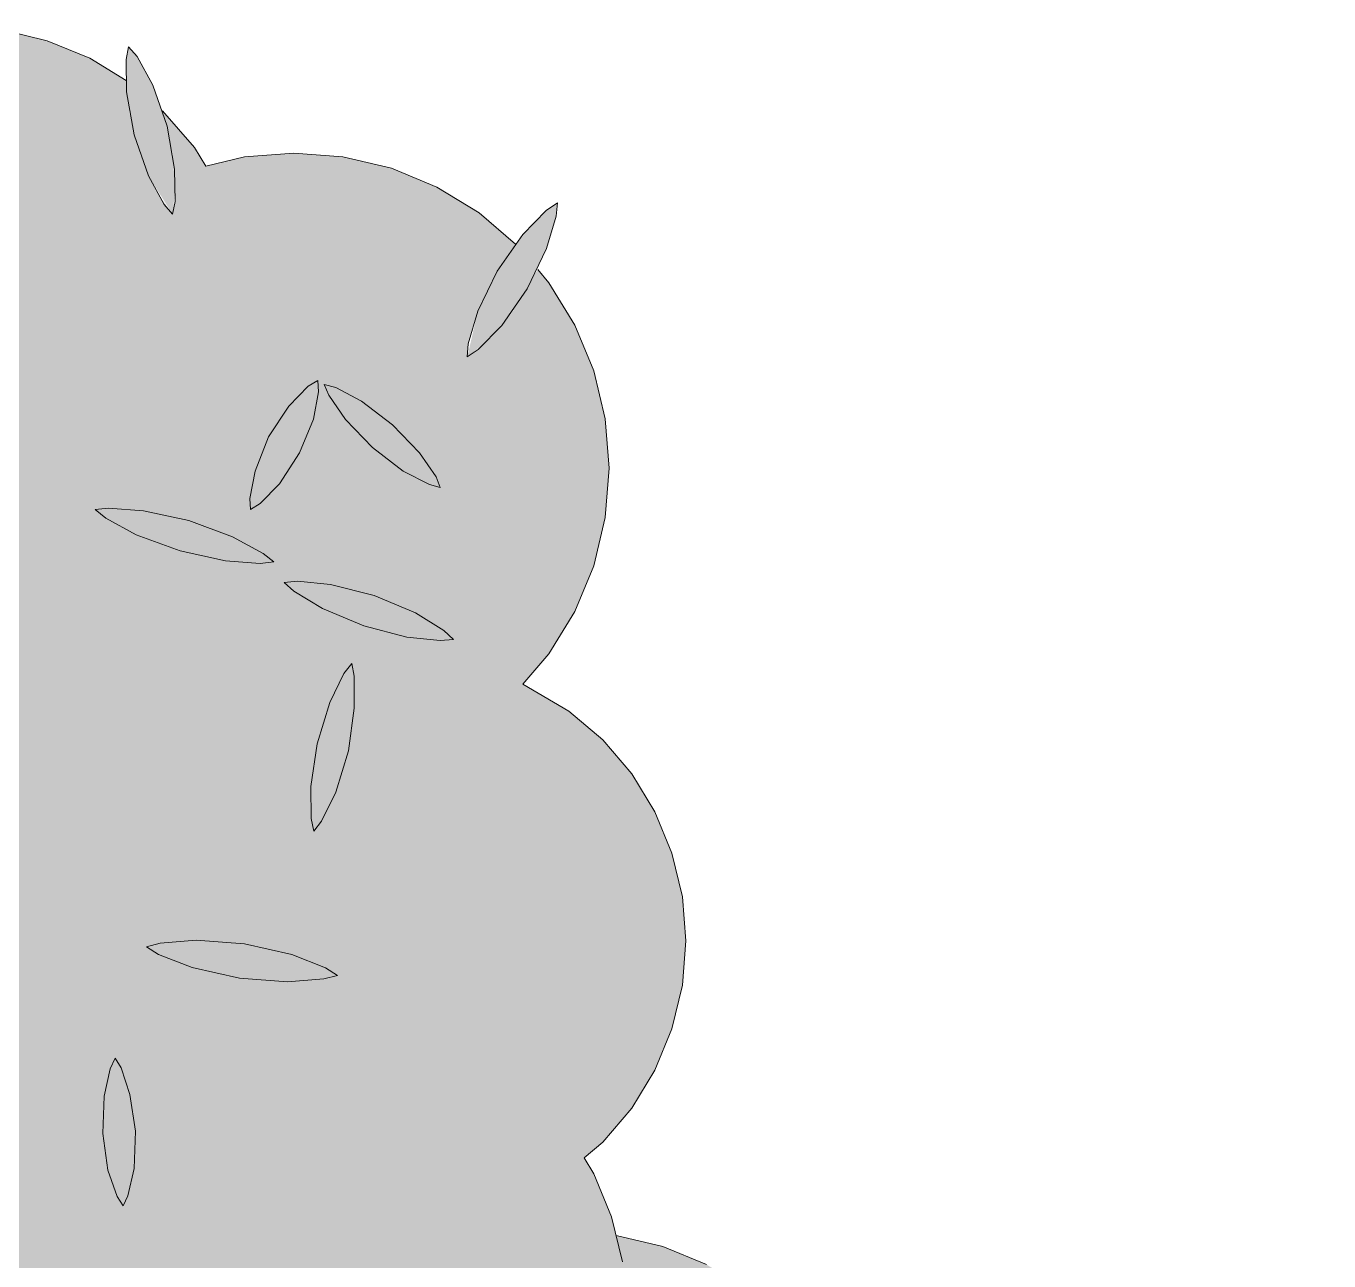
# Model space of a CAD drawing. Header units: millimetres. Extents: x -4 to 8794, y -6642 to 2653.
# Drawn here: x 8485.1 to 8794, y 1637 to 1929.8 of the extents above; entities that cross this region are included whole.
import ezdxf

# ---------------------------------------------------------------- set-up
doc = ezdxf.new("R2010")
doc.units = ezdxf.units.MM
doc.layers.add('VEG-HOJAS', color=117, linetype='Continuous', lineweight=18, true_color=0x2e5e38)
doc.layers.add('VEG-NERVIOS', color=115, linetype='Continuous', lineweight=9, true_color=0x528c5c)
doc.layers.add('VEG-RELLENO', color=253, linetype='Continuous', true_color=0x96c896)

# ---------------------------------------------------------------- blocks, each defined once
blk = doc.blocks.new('VEG_Olivo_ALZADO')
at = {"layer": 'VEG-RELLENO', "true_color": 0x849671}
h = blk.add_hatch(color=8, dxfattribs=at)
h.dxf.hatch_style = 1
h.paths.add_polyline_path([(256.8, 1527.6), (248.1, 1520.2), (238.4, 1514.2), (227.8, 1509.8), (218.3, 1507.5), (218.9, 1515.4), (218, 1527.1), (215.3, 1538.5), (210.8, 1549.4), (204.6, 1559.4), (197, 1568.3), (186, 1577.3), (187.5, 1583.9), (188, 1589.5), (194.9, 1587), (205.2, 1584.8), (213, 1584.3), (216, 1584.7), (210.7, 1588.5), (202.1, 1592.4), (188.4, 1596), (187.5, 1607.1), (185.4, 1616.1), (194.3, 1621.6), (198.4, 1624.9), (204.2, 1630.5), (206, 1633), (203, 1632.5), (195.4, 1629.7), (183, 1622.7), (180.4, 1629.1), (174.3, 1639.1), (166.7, 1647.9), (157.9, 1655.5), (148, 1661.6), (144.4, 1663), (144, 1663.7), (135, 1666.5), (136.9, 1672.8), (144.3, 1668.2), (153.2, 1664.5), (161.3, 1662.7), (167.2, 1662.6), (163, 1666.6), (155.8, 1671.1), (147, 1674.7), (138.1, 1676.6), (144.9, 1699), (144.6, 1701.9), (142.8, 1704.2), (141, 1704.9), (139, 1704.9), (137.2, 1704.2), (135.4, 1701.9), (124.3, 1668.9), (114.3, 1669.7), (101.9, 1668.6), (102.8, 1676.1), (102.2, 1685.4), (100.4, 1693.4), (97.9, 1698.6), (96, 1693.2), (95.1, 1685.1), (96, 1673.3), (88, 1683.4), (80.2, 1690), (71.5, 1695.3), (62.1, 1699.3), (52.1, 1701.6), (41.9, 1702.4), (31.7, 1701.6), (27.3, 1700.6), (21.1, 1709), (15.3, 1714.6), (12.6, 1716.4), (14, 1709.8), (19.4, 1698.3), (12.3, 1695.3), (3.6, 1690), (-4.5, 1683), (-12.5, 1687.9), (-22, 1691.8), (-32, 1694.2), (-39.8, 1694.8), (-38.7, 1697.6), (-33.1, 1706.8), (-26.1, 1714.9), (-18.9, 1721.1), (-26, 1725.5), (-35.3, 1733.4), (-43.3, 1742.7), (-49.6, 1753.1), (-52.5, 1760.1), (-43.5, 1759.3), (-33.8, 1760.4), (-24.5, 1763), (-17.9, 1766), (-15.6, 1767.7), (-18.3, 1768.5), (-25.6, 1768.8), (-35.2, 1767.8), (-44.6, 1765.2), (-52.9, 1761), (-54.3, 1764.4), (-57.2, 1776.3), (-58.1, 1788.4), (-57.2, 1800.6), (-54.3, 1812.5), (-49.6, 1823.8), (-43.3, 1834.2), (-35.3, 1843.4), (-26, 1851.4), (-22.8, 1853.4), (-21.6, 1858.4), (-18.9, 1864.8), (-17.4, 1863.5), (-17.4, 1868.5), (-16.9, 1869.6), (-10.6, 1880), (-2.7, 1889.2), (6.6, 1897.1), (16.9, 1903.5), (28.1, 1908.1), (34.4, 1909.6), (36, 1902.8), (39.7, 1893.8), (43.7, 1887.5), (45.8, 1885.5), (46.4, 1888.4), (46.1, 1895.7), (44.1, 1905.3), (41.9, 1911.1), (52.1, 1911.9), (64.2, 1911), (76, 1908.1), (87.2, 1903.5), (97.6, 1897.1), (106.8, 1889.2), (111.3, 1884), (114.4, 1891.3), (114.1, 1883), (116.2, 1871.1), (109.5, 1867.7), (101.2, 1861.7), (95, 1855.3), (91.6, 1850), (92.5, 1850), (97.7, 1851.5), (105.7, 1855.5), (114, 1861.5), (118.2, 1865.6), (121.1, 1860.7), (122.5, 1866.3), (122.8, 1871.5), (123.6, 1873.2), (122.8, 1873.2), (122.3, 1879.4), (120.1, 1888.3), (116.9, 1895.5), (120.2, 1901), (127.3, 1909.3), (135.7, 1916.4), (145, 1922.2), (155.1, 1926.3), (165.8, 1928.9), (176.7, 1929.8), (187.6, 1928.9), (198.2, 1926.3), (208.3, 1922.2), (216.9, 1916.9), (217.7, 1909.2), (220.4, 1899), (224.2, 1890.4), (227.9, 1885.2), (228.5, 1888.2), (228.4, 1895.9), (227.7, 1900.9), (225.5, 1909.7), (233.1, 1901), (235.8, 1896.6), (245, 1898.8), (256.7, 1899.7), (268.3, 1898.8), (279.8, 1896.1), (290.6, 1891.6), (300.6, 1885.5), (309.2, 1878.1), (304.9, 1871.7), (300.3, 1862.2), (298, 1854.5), (297.8, 1851.4), (300.4, 1853.1), (306, 1858.8), (309.1, 1862.9), (314.5, 1872.1), (317.1, 1868.9), (323.3, 1858.9), (327.8, 1848.1), (330.5, 1836.7), (331.4, 1825), (330.5, 1813.3), (327.8, 1801.8), (323.3, 1791), (317.1, 1781), (311, 1773.8), (321.9, 1767.4), (329.9, 1760.6), (336.8, 1752.5), (342.3, 1743.5), (346.3, 1733.7), (348.8, 1723.4), (349.6, 1712.9), (348.8, 1702.4), (346.3, 1692.1), (342.3, 1682.3), (336.8, 1673.3), (329.9, 1665.2), (325.5, 1661.5), (327.8, 1657.7), (332, 1647.5), (334.6, 1636.8), (335.5, 1625.8), (334.6, 1614.8), (332, 1604.1), (327.8, 1593.9), (322.1, 1584.5), (314.9, 1576.1), (306.5, 1569), (297.1, 1563.2), (287, 1559), (274.5, 1556.3), (270.2, 1546), (264.3, 1536.3)])
h.paths.add_polyline_path([(37.4, 1755.3), (31.1, 1764.7), (23.2, 1772.3), (14.2, 1778.4), (6.8, 1781.9), (3.6, 1782.6), (5, 1779.7), (10, 1773.1), (17.9, 1765.6), (22.4, 1762.3), (30.9, 1757.4)], flags=0)
h.paths.add_polyline_path([(217.3, 1652.5), (218.8, 1659), (219.1, 1667.8), (217.8, 1676.5), (215.7, 1682.8), (214.3, 1685.1), (213.1, 1682.6), (211.7, 1676.1), (211.4, 1667.3), (212.6, 1658.6), (214.8, 1652.3), (216.2, 1650.1)], flags=0)
h.paths.add_polyline_path([(129.4, 1770.2), (120, 1776.3), (114.8, 1778.8), (105.3, 1782.4), (98.5, 1783.6), (100.6, 1781), (106.9, 1775.5), (116.3, 1769.5), (126.5, 1764.8), (134.5, 1762.5), (137.7, 1762.2), (135.7, 1764.7)], flags=0)
h.paths.add_polyline_path([(272.7, 1840.9), (266.6, 1844.1), (263.9, 1844.8), (265, 1842.3), (268.9, 1836.5), (275.3, 1829.9), (282.6, 1824.3), (288.8, 1821.1), (291.4, 1820.4), (288.8, 1825.5), (283.5, 1832), (280.1, 1835.3)], flags=0)
h.paths.add_polyline_path([(150, 1761.2), (143.2, 1758.9), (139.1, 1756.9), (135, 1754.3), (127.9, 1748.3), (127, 1756.6), (126.7, 1757.4), (126.1, 1756.7), (123.2, 1751.7), (119.9, 1742.6), (117.8, 1731.7), (117.6, 1722.8), (109, 1726.8), (104.4, 1728.2), (96, 1729.5), (90, 1728.9), (91.8, 1726.7), (97.6, 1722.6), (106.1, 1718.6), (110.7, 1717.2), (118.5, 1716), (118.8, 1715.4), (119.3, 1715.9), (125.1, 1716.5), (121.7, 1719.9), (125.6, 1730.2), (127.6, 1740.9), (135.9, 1744.5), (143.8, 1750), (149.8, 1756.2), (152.9, 1761.4)], flags=0)
h.paths.add_polyline_path([(19.4, 1753), (24.9, 1755.9), (22.2, 1757.2), (14.9, 1758.8), (5, 1759.1), (-4.8, 1757.5), (-11.8, 1754.9), (-14.4, 1753.3), (-8.4, 1751.1), (0.5, 1750), (10.7, 1750.7)], flags=0)
h.paths.add_polyline_path([(56.1, 1864.9), (56.5, 1867.9), (54, 1866.3), (48.4, 1861), (42.3, 1852.9), (37.5, 1843.9), (35, 1836.7), (34.6, 1833.7), (37.1, 1835.3), (42.7, 1840.6), (48.8, 1848.7), (53.6, 1857.7)], flags=0)
h.paths.add_polyline_path([(255.2, 1703.2), (267, 1704.7), (260.7, 1708.1), (250.8, 1711.1), (245, 1712.2), (233.5, 1713.1), (225, 1712.4), (221.7, 1711.5), (224.6, 1709.7), (232.6, 1706.6), (243.8, 1704.1)], flags=0)
h.paths.add_polyline_path([(174.2, 1713.8), (169.5, 1708.2), (164.4, 1699.7), (160.7, 1690.6), (159, 1683.4), (158.9, 1680.5), (161.2, 1682.3), (165.9, 1688), (171, 1696.4), (174.7, 1705.6), (176.4, 1712.7), (176.5, 1715.6)], flags=0)
h.paths.add_polyline_path([(124.5, 1810.5), (117.8, 1815.5), (114.8, 1816.9), (115.7, 1813.8), (119.5, 1806.2), (126.1, 1797.1), (134.1, 1789.1), (140.8, 1784), (143.8, 1782.6), (141.4, 1789.2), (136, 1797.9), (132.4, 1802.5)], flags=0)
h.paths.add_polyline_path([(270.5, 1763.2), (271.2, 1772.4), (270.4, 1778.7), (268.5, 1776.3), (265.2, 1769.4), (262.2, 1759.6), (260.7, 1749.5), (260.8, 1741.9), (261.4, 1738.9), (263.2, 1741.3), (266.6, 1748.2), (269.6, 1758)], flags=0)
h.paths.add_polyline_path([(67.1, 1796.8), (66.2, 1806.4), (65.6, 1805.9), (62.6, 1801.8), (58.7, 1793.1), (54.5, 1797.7), (46.8, 1803.8), (39.3, 1807.9), (33.6, 1809.5), (36.5, 1804.3), (42.1, 1797.9), (49.8, 1791.8), (57.3, 1787.7), (56.2, 1776.9), (57.2, 1771.1), (59.1, 1773.2), (62.6, 1779.1), (65.7, 1787.8)], flags=0)
h.paths.add_polyline_path([(-31.9, 1838), (-26.4, 1830.4), (-19.4, 1824.7), (-11.6, 1820.3), (-5.2, 1818.2), (-2.5, 1817.9), (-3.7, 1820.3), (-8, 1825.5), (-15, 1831.2), (-18.9, 1833.7), (-26.3, 1836.9), (-31.2, 1838)], flags=0)
h.paths.add_polyline_path([(250.8, 1818.5), (255.8, 1824.7), (259.9, 1832.6), (262.1, 1840.2), (262.4, 1845.8), (260.1, 1844.4), (255.5, 1839.7), (250.7, 1832.4), (248.8, 1828.3), (246.6, 1820.7), (246.4, 1815.2)], flags=0)
h.paths.add_polyline_path([(219.3, 1809.2), (229.7, 1805.4), (235.2, 1804), (245.1, 1802.5), (251.9, 1802.8), (249.4, 1804.8), (242.1, 1808.7), (231.8, 1812.6), (221, 1814.9), (212.7, 1815.5), (209.6, 1815.2), (212.1, 1813.1)], flags=0)
h.paths.add_polyline_path([(185.1, 1853.7), (186.1, 1858.2), (187, 1866.9), (186.5, 1873.5), (185.7, 1876), (184.1, 1874), (181.2, 1868), (178.8, 1859.5), (177.9, 1850.8), (178.4, 1844.2), (179.2, 1841.7), (182.2, 1846.3)], flags=0)
h.paths.add_polyline_path([(287.9, 1784.3), (294.5, 1784.4), (292.2, 1786.5), (285.5, 1790.7), (275.7, 1794.8), (265.4, 1797.4), (257.5, 1798.2), (254.4, 1797.9), (259.6, 1793.9), (268.1, 1789.5), (278.5, 1786)], flags=0)
at = {"layer": 'VEG-RELLENO', "true_color": 0x859d77}
h = blk.add_hatch(color=8, dxfattribs=at)
h.dxf.hatch_style = 1
h.paths.add_polyline_path([(227.9, 1885.2), (222.2, 1894.3), (218.8, 1904), (217, 1914.2), (216.9, 1921.9), (217.5, 1924.9), (219.5, 1922.6), (223.2, 1915.8), (226.6, 1906.1), (227.7, 1900.9), (228.6, 1891.6)])
at = {"layer": 'VEG-RELLENO', "true_color": 0x839b75}
h = blk.add_hatch(color=8, dxfattribs=at)
h.dxf.hatch_style = 1
h.paths.add_polyline_path([(297.8, 1851.4), (300.3, 1862.2), (304.9, 1871.7), (311, 1880.4), (316.5, 1886.1), (319.2, 1887.9), (318.9, 1884.7), (316.6, 1877.1), (312, 1867.5), (309.1, 1862.9), (303, 1855.5)])
at = {"layer": 'VEG-RELLENO', "true_color": 0x748d65}
h = blk.add_hatch(color=73, dxfattribs=at)
h.dxf.hatch_style = 1
h.paths.add_polyline_path([(246.4, 1815.2), (247.5, 1824.3), (250.7, 1832.4), (255.5, 1839.7), (260.1, 1844.4), (262.4, 1845.8), (262.5, 1843.1), (261.3, 1836.6), (258, 1828.6), (255.8, 1824.7), (250.8, 1818.5), (247.1, 1815.5)])
at = {"layer": 'VEG-RELLENO', "true_color": 0x839b75}
h = blk.add_hatch(color=8, dxfattribs=at)
h.dxf.hatch_style = 1
h.paths.add_polyline_path([(291.4, 1820.4), (282.6, 1824.3), (275.3, 1829.9), (268.9, 1836.5), (265, 1842.3), (263.9, 1844.8), (266.6, 1844.1), (272.7, 1840.9), (280.1, 1835.3), (283.5, 1832), (288.8, 1825.5)])
at = {"layer": 'VEG-RELLENO', "true_color": 0x789268}
h = blk.add_hatch(color=73, dxfattribs=at)
h.dxf.hatch_style = 1
h.paths.add_polyline_path([(209.6, 1815.2), (221, 1814.9), (231.8, 1812.6), (242.1, 1808.7), (249.4, 1804.8), (251.9, 1802.8), (248.7, 1802.4), (240.5, 1803), (229.7, 1805.4), (224.3, 1807.2), (215.2, 1811.3)])
h = blk.add_hatch(color=73, dxfattribs=at)
h.dxf.hatch_style = 1
h.paths.add_polyline_path([(294.5, 1784.4), (283.5, 1784.9), (273.3, 1787.6), (263.5, 1791.7), (256.7, 1795.8), (254.4, 1797.9), (257.5, 1798.2), (265.4, 1797.4), (275.7, 1794.8), (280.8, 1792.9), (289.3, 1788.5)])
at = {"layer": 'VEG-RELLENO', "true_color": 0x879f79}
h = blk.add_hatch(color=8, dxfattribs=at)
h.dxf.hatch_style = 1
h.paths.add_polyline_path([(270.4, 1778.7), (271, 1768.1), (269.6, 1758), (266.6, 1748.2), (263.2, 1741.3), (261.4, 1738.9), (260.8, 1741.9), (260.7, 1749.5), (262.2, 1759.6), (263.6, 1764.7), (266.9, 1773.3)])
at = {"layer": 'VEG-RELLENO', "true_color": 0x7f976f}
h = blk.add_hatch(color=8, dxfattribs=at)
h.dxf.hatch_style = 1
h.paths.add_polyline_path([(267, 1704.7), (255.2, 1703.2), (243.8, 1704.1), (232.6, 1706.6), (224.6, 1709.7), (221.7, 1711.5), (225, 1712.4), (233.5, 1713.1), (245, 1712.2), (250.8, 1711.1), (260.7, 1708.1)])
at = {"layer": 'VEG-RELLENO', "true_color": 0x728a62}
h = blk.add_hatch(color=73, dxfattribs=at)
h.dxf.hatch_style = 1
h.paths.add_polyline_path([(216.2, 1650.1), (212.6, 1658.6), (211.4, 1667.3), (211.7, 1676.1), (213.1, 1682.6), (214.3, 1685.1), (215.7, 1682.8), (217.8, 1676.5), (219.1, 1667.8), (219.1, 1663.2), (218.1, 1655.3), (216.6, 1650.7)])
at = {"layer": 'VEG-RELLENO', "true_color": 0x849671}
h = blk.add_hatch(color=8, dxfattribs=at)
h.dxf.hatch_style = 1
h.paths.add_polyline_path([(380.3, 1266.1), (371.3, 1258.4), (361.2, 1252.2), (350.2, 1247.7), (338.7, 1244.9), (330.2, 1244.2), (328.7, 1245.5), (335.1, 1249.4), (341.6, 1254.9), (347.2, 1261.5), (351.7, 1268.8), (355, 1276.7), (357, 1285.1), (357.7, 1293.6), (357, 1302.2), (355, 1310.5), (351.7, 1318.5), (347.2, 1325.8), (341.6, 1332.3), (334.4, 1338.3), (339.9, 1340.2), (345, 1343.2), (342.4, 1344.2), (335.4, 1345.4), (330.8, 1345.5), (322.5, 1344.6), (316.5, 1346.4), (322.7, 1355.8), (326.2, 1364.2), (328.3, 1373), (329, 1382), (327.7, 1393.3), (330.6, 1394.8), (332.3, 1394.5), (331.9, 1395.7), (336.3, 1398.6), (347.1, 1393.2), (354.5, 1390.9), (357.5, 1390.6), (355.6, 1393), (349.9, 1398.1), (342.1, 1403.3), (347.9, 1409.2), (351.9, 1415.2), (345, 1413.4), (333.7, 1407.5), (331.7, 1408.3), (334.6, 1411.8), (335.8, 1414.3), (330.2, 1413.3), (323.8, 1410.6), (321.7, 1410.8), (322.3, 1409.8), (321.9, 1409.6), (318, 1415.9), (312.1, 1422.8), (305.2, 1428.6), (297.5, 1433.4), (289.2, 1436.8), (285.5, 1437.7), (285.9, 1441.2), (285, 1443.3), (283.3, 1445), (281.2, 1445.9), (278.8, 1445.9), (268.6, 1441.3), (266, 1445.5), (260, 1452.6), (253, 1458.5), (245.1, 1463.4), (236.6, 1466.9), (227.6, 1469.1), (218.4, 1469.8), (209.2, 1469.1), (200.9, 1467), (204.6, 1471.4), (210.8, 1481.4), (215.3, 1492.3), (218, 1503.7), (218.3, 1507.5), (227.8, 1509.8), (238.4, 1514.2), (248.1, 1520.2), (256.8, 1527.6), (264.3, 1536.3), (270.2, 1546), (274.5, 1556.3), (287, 1559), (297.1, 1563.2), (306.5, 1569), (314.9, 1576.1), (322.1, 1584.5), (325, 1589.3), (326.4, 1583.9), (327.5, 1581.5), (329.9, 1586.5), (331.8, 1597), (343.9, 1599.9), (351.6, 1603.3), (354.3, 1605.2), (351.1, 1606.1), (342.7, 1606.7), (332.5, 1605.8), (334.6, 1614.8), (335.5, 1625.8), (334.6, 1636.8), (333.1, 1643.1), (344.2, 1640.5), (354.5, 1636.2), (364.1, 1630.4), (372.6, 1623.1), (379.8, 1614.6), (385.7, 1605.1), (388.7, 1597.6), (398.9, 1598.4), (409.6, 1597.6), (420, 1595.1), (429.9, 1591), (439, 1585.4), (447.1, 1578.5), (454, 1570.4), (459.6, 1561.3), (463.7, 1551.4), (466.2, 1541), (467, 1530.4), (466.2, 1519.7), (463.7, 1509.3), (462.3, 1506), (465.5, 1504.7), (474.5, 1499.2), (482.4, 1492.4), (489.3, 1484.4), (494.8, 1475.4), (498.8, 1465.7), (501.2, 1455.5), (502.1, 1445.1), (501.2, 1434.6), (498.8, 1424.4), (494.8, 1414.7), (489.3, 1405.7), (482.4, 1397.7), (476.7, 1392.8), (478.7, 1388), (481.4, 1376.6), (482.4, 1364.9), (481.4, 1353.3), (478.7, 1341.9), (474.2, 1331.1), (468.1, 1321.1), (460.5, 1312.2), (451.6, 1304.6), (441.7, 1298.5), (430.9, 1294.1), (419.5, 1291.3), (407.8, 1290.4), (396.7, 1291.3), (394.1, 1285.2), (388, 1275.1)])
h.paths.add_polyline_path([(404, 1388.5), (395.2, 1396.1), (386.6, 1401.7), (392.8, 1403.7), (401.2, 1408), (407.9, 1412.9), (411.7, 1417.2), (409, 1417.1), (402.3, 1415.6), (393.8, 1412.2), (386, 1407.4), (381.9, 1403.9), (380.5, 1404.3), (381.1, 1403), (379.2, 1400.7), (382.5, 1400.8), (390.8, 1391), (399.6, 1383.4), (408.1, 1377.9), (414.4, 1375.2), (410.7, 1381)], flags=0)
h.paths.add_polyline_path([(460, 1451), (452.7, 1450.9), (443.2, 1448.8), (434.2, 1445.1), (428, 1441.1), (425.9, 1439), (428.8, 1438.4), (436.2, 1438.6), (445.7, 1440.6), (454.7, 1444.3), (460.9, 1448.3), (462.9, 1450.5)], flags=0)
h.paths.add_polyline_path([(359.3, 1438.4), (364, 1448.7), (365.8, 1454.2), (368.1, 1464.2), (368.4, 1471.1), (366.2, 1468.7), (361.7, 1461.6), (357.1, 1451.3), (353.8, 1440.5), (352.5, 1432.2), (352.6, 1428.9), (354.8, 1431.3)], flags=0)
h.paths.add_polyline_path([(363.3, 1431.6), (362.4, 1423), (363.1, 1417), (364.9, 1419.2), (368.4, 1425.4), (371.6, 1434.5), (373.4, 1443.9), (373.5, 1451.1), (372.9, 1453.9), (371.1, 1451.7), (367.6, 1445.4), (364.4, 1436.4)], flags=0)
h.paths.add_polyline_path([(433.8, 1563.1), (438.3, 1555.5), (444.9, 1547.7), (451.6, 1541.9), (457, 1538.9), (456.3, 1541.7), (453.1, 1548.4), (447.3, 1556.4), (440.4, 1563.4), (434.4, 1567.7), (431.7, 1568.9)], flags=0)
h.paths.add_polyline_path([(290.8, 1474.3), (294.2, 1466.3), (297.8, 1461.3), (298.6, 1464.1), (299, 1471.4), (297.8, 1480.9), (294.9, 1490), (291.5, 1496.4), (289.5, 1498.6), (288.7, 1495.8), (288.3, 1488.5), (289.5, 1479)], flags=0)
h.paths.add_polyline_path([(358, 1467.2), (362.1, 1471.4), (359.3, 1471.7), (352.3, 1470.8), (343.3, 1468), (335, 1463.6), (329.4, 1459.3), (327.6, 1457.1), (333.6, 1457.1), (341.9, 1458.9), (350.8, 1462.6)], flags=0)
h.paths.add_polyline_path([(367.9, 1532.9), (368, 1535.9), (365.6, 1534.1), (360.6, 1528.5), (355.2, 1520), (351.2, 1510.8), (349.3, 1503.5), (349.2, 1500.5), (351.5, 1502.3), (356.6, 1507.9), (362, 1516.4), (366, 1525.6)], flags=0)
h.paths.add_polyline_path([(338.8, 1491.4), (338.8, 1502.3), (334.6, 1497.3), (330.2, 1489), (328.1, 1483.3), (325.1, 1490.2), (319.7, 1499.7), (314.7, 1506.2), (312.3, 1508.4), (313.4, 1501.7), (316.5, 1492.3), (321.5, 1482.1), (326.1, 1475), (325.4, 1469.5), (325.8, 1463), (328, 1465.2), (330.9, 1469.4), (331.6, 1468.9), (331.6, 1470.6), (336.3, 1481.3)], flags=0)
h.paths.add_polyline_path([(427.6, 1531.1), (433, 1525.5), (435.6, 1523.8), (435.6, 1526.9), (433.9, 1534.5), (429.8, 1543.9), (424.1, 1552.4), (418.8, 1558), (416.2, 1559.7), (416.8, 1553.2), (419.7, 1544.4), (422, 1539.6)], flags=0)
h.paths.add_polyline_path([(393.6, 1323.9), (399.5, 1324.5), (410.7, 1326.9), (418.7, 1329.9), (421.5, 1331.6), (418.3, 1332.4), (409.8, 1333), (398.4, 1332.2), (387.2, 1329.8), (379.1, 1326.8), (376.3, 1325.1), (383.2, 1323.8)], flags=0)
at = {"layer": 'VEG-HOJAS'}
for points in [[(116.9, 1895.5), (120.2, 1901), (127.3, 1909.3), (135.7, 1916.4), (145, 1922.2), (155.1, 1926.3), (165.8, 1928.9), (176.7, 1929.8), (187.6, 1928.9), (198.2, 1926.3), (208.3, 1922.2), (216.9, 1916.9)], [(225.5, 1909.7), (233.1, 1901), (235.8, 1896.6), (245, 1898.8), (256.7, 1899.7), (268.3, 1898.8), (279.8, 1896.1), (290.6, 1891.6), (300.6, 1885.5), (309.2, 1878.1)], [(314.5, 1872.1), (317.1, 1868.9), (323.3, 1858.9), (327.8, 1848.1), (330.5, 1836.7), (331.4, 1825), (330.5, 1813.3), (327.8, 1801.8), (323.3, 1791), (317.1, 1781), (311, 1773.8), (321.9, 1767.4), (329.9, 1760.6), (336.8, 1752.5), (342.3, 1743.5), (346.3, 1733.7), (348.8, 1723.4), (349.6, 1712.9), (348.8, 1702.4), (346.3, 1692.1), (342.3, 1682.3), (336.8, 1673.3), (329.9, 1665.2), (325.5, 1661.5), (327.8, 1657.7), (332, 1647.5), (334.6, 1636.8)], [(333.1, 1643.1), (344.2, 1640.5), (354.5, 1636.2)]]:
    blk.add_lwpolyline(points, dxfattribs=at)
at = {"layer": 'VEG-NERVIOS'}
for points in [[(227.9, 1885.2), (225.9, 1887.5), (222.2, 1894.3), (218.8, 1904), (217, 1914.2), (216.9, 1921.9), (217.5, 1924.9), (219.5, 1922.6), (223.2, 1915.8), (226.6, 1906.1), (228.4, 1895.9), (228.5, 1888.2)], [(297.8, 1851.4), (298, 1854.5), (300.3, 1862.2), (304.9, 1871.7), (311, 1880.4), (316.5, 1886.1), (319.2, 1887.9), (318.9, 1884.7), (316.6, 1877.1), (312, 1867.5), (306, 1858.8), (300.4, 1853.1)], [(246.4, 1815.2), (246.2, 1817.8), (247.5, 1824.3), (250.7, 1832.4), (255.5, 1839.7), (260.1, 1844.4), (262.4, 1845.8), (262.5, 1843.1), (261.3, 1836.6), (258, 1828.6), (253.3, 1821.3), (248.7, 1816.6)], [(291.4, 1820.4), (288.8, 1821.1), (282.6, 1824.3), (275.3, 1829.9), (268.9, 1836.5), (265, 1842.3), (263.9, 1844.8), (266.6, 1844.1), (272.7, 1840.9), (280.1, 1835.3), (286.5, 1828.6), (290.4, 1822.9)], [(209.6, 1815.2), (212.7, 1815.5), (221, 1814.9), (231.8, 1812.6), (242.1, 1808.7), (249.4, 1804.8), (251.9, 1802.8), (248.7, 1802.4), (240.5, 1803), (229.7, 1805.4), (219.3, 1809.2), (212.1, 1813.1)], [(294.5, 1784.4), (291.4, 1784.1), (283.5, 1784.9), (273.3, 1787.6), (263.5, 1791.7), (256.7, 1795.8), (254.4, 1797.9), (257.5, 1798.2), (265.4, 1797.4), (275.7, 1794.8), (285.5, 1790.7), (292.2, 1786.5)], [(270.4, 1778.7), (271, 1775.7), (271, 1768.1), (269.6, 1758), (266.6, 1748.2), (263.2, 1741.3), (261.4, 1738.9), (260.8, 1741.9), (260.7, 1749.5), (262.2, 1759.6), (265.2, 1769.4), (268.5, 1776.3)], [(267, 1704.7), (263.8, 1703.9), (255.2, 1703.2), (243.8, 1704.1), (232.6, 1706.6), (224.6, 1709.7), (221.7, 1711.5), (225, 1712.4), (233.5, 1713.1), (245, 1712.2), (256.2, 1709.7), (264.2, 1706.5)], [(216.2, 1650.1), (214.8, 1652.3), (212.6, 1658.6), (211.4, 1667.3), (211.7, 1676.1), (213.1, 1682.6), (214.3, 1685.1), (215.7, 1682.8), (217.8, 1676.5), (219.1, 1667.8), (218.8, 1659), (217.3, 1652.5)]]:
    blk.add_lwpolyline(points, close=True, dxfattribs=at)

msp = doc.modelspace()

# ---------------------------------------------------------------- block references
msp.add_blockref('VEG_Olivo_ALZADO', (8291.89, 0))

doc.saveas('drawing.dxf')
